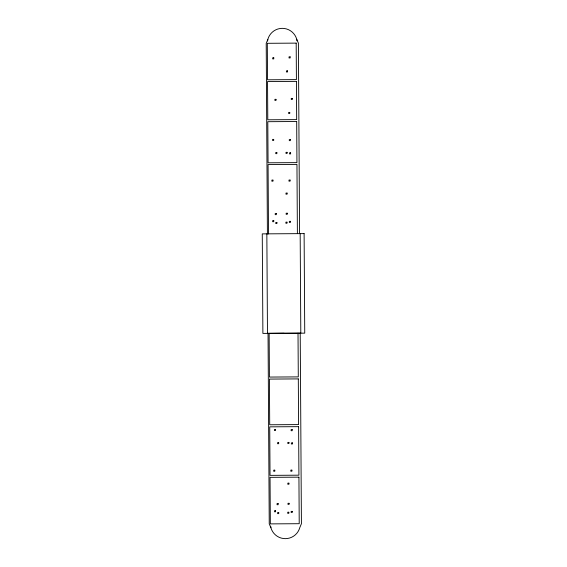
<?xml version="1.0" encoding="UTF-8"?>
<svg xmlns="http://www.w3.org/2000/svg" width="567" height="567" viewBox="0 0 567 567"><rect width="100%" height="100%" fill="white"/><g stroke="black" fill="none" stroke-linecap="round" stroke-linejoin="round"><path stroke-width="0.85" d="M267.617 40.987L267.822 39.442A14.99 14.99 0 0 1 296.725 39.265L298.391 43.106L299.589 233.618M267.822 39.442L266.207 43.312L267.411 233.817L268.51 233.817L268.071 164.579L296.952 164.402L297.392 233.639M300.652 333.169L267.61 333.361L284.131 333.276M300.219 333.176L301.424 523.688L299.808 527.558A14.99 14.99 0 0 1 270.906 527.735L269.24 523.894L268.035 333.375M296.725 39.265L296.952 40.803M270.679 526.197L270.906 527.735M300.17 233.618L300.801 333.169M298.015 333.19L298.292 376.892L269.417 377.069L269.141 333.368M266.844 233.824L267.475 333.382M296.187 43.12L267.305 43.305L267.539 79.798L296.413 79.614L296.187 43.12M296.428 81.364L267.546 81.549L267.794 119.793L296.669 119.616L296.428 81.364M296.683 121.515L267.801 121.699L268.063 162.807L296.938 162.63L296.683 121.515M273.691 139.383L272.585 139.39L272.592 140.488L273.698 140.481L273.691 139.383M290.389 139.546L289.29 139.553L289.298 140.651L290.396 140.644L290.389 139.546M287.093 152.332L285.995 152.339L286.002 153.444L287.1 153.437L287.093 152.332M276.852 152.544L275.746 152.551L275.753 153.65L276.859 153.65L276.852 152.544M290.609 152.814L289.51 152.821L289.517 153.926L290.616 153.919L290.609 152.814M272.961 180.108L271.855 180.115L271.862 181.213L272.968 181.206L272.961 180.108M290.063 180.065L288.964 180.072L288.972 181.171L290.07 181.164L290.063 180.065M287.079 193.092L285.981 193.099L285.988 194.197L287.086 194.19L287.079 193.092M287.249 213.22L286.151 213.227L286.158 214.326L287.256 214.319L287.249 213.22M276.327 213.546L275.222 213.553L275.229 214.659L276.335 214.652L276.327 213.546M273.755 220.613L272.649 220.62L272.656 221.718L273.762 221.711L273.755 220.613M290.424 221.328L289.326 221.336L289.333 222.434L290.432 222.427L290.424 221.328M286.98 222.165L285.881 222.172L285.888 223.27L286.987 223.263L286.98 222.165M276.894 222.462L275.789 222.47L275.796 223.568L276.902 223.561L276.894 222.462M304.11 233.611L262.259 233.88L262.89 333.41L304.741 333.148L304.11 233.611M298.306 378.905L269.424 379.089L269.715 424.775L298.596 424.591L298.306 378.905M298.611 426.66L269.729 426.845L270.034 475.366L298.915 475.181L298.611 426.66M275.519 429.446L274.421 429.453L274.428 430.551L275.527 430.544L275.519 429.446M292.218 429.616L291.119 429.623L291.126 430.722L292.225 430.714L292.218 429.616M288.922 442.402L287.823 442.409L287.83 443.507L288.929 443.5L288.922 442.402M278.68 442.614L277.582 442.621L277.589 443.72L278.688 443.713L278.68 442.614M292.444 442.884L291.339 442.891L291.346 443.989L292.452 443.982L292.444 442.884M274.789 470.171L273.691 470.178L273.698 471.276L274.797 471.269L274.789 470.171M291.892 470.128L290.793 470.135L290.8 471.241L291.899 471.234L291.892 470.128M298.929 477.166L270.048 477.343L270.339 523.887L299.22 523.702L298.929 477.166M288.915 483.162L287.809 483.169L287.816 484.268L288.922 484.261L288.915 483.162M289.078 503.29L287.979 503.298L287.986 504.396L289.085 504.389L289.078 503.29M278.156 503.616L277.057 503.624L277.065 504.722L278.163 504.715L278.156 503.616M275.583 510.683L274.485 510.69L274.492 511.788L275.59 511.781L275.583 510.683M292.26 511.391L291.154 511.399L291.162 512.497L292.267 512.49L292.26 511.391M288.816 512.235L287.71 512.242L287.717 513.341L288.823 513.333L288.816 512.235M278.723 512.525L277.624 512.533L277.632 513.638L278.73 513.631L278.723 512.525M290.12 56.863L289.021 56.87L289.021 57.969L290.12 57.969L290.12 56.863M273.769 57.799L272.663 57.799L272.663 58.904L273.769 58.904L273.769 57.799M287.512 70.875L286.406 70.882L286.413 71.981L287.512 71.981L287.512 70.875M292.359 98.396L291.254 98.396L291.261 99.501L292.359 99.501L292.359 98.396M276.001 99.331L274.903 99.331L274.903 100.437L276.001 100.43L276.001 99.331M289.744 112.408L288.646 112.415L288.646 113.513L289.744 113.513L289.744 112.408"/></g></svg>
